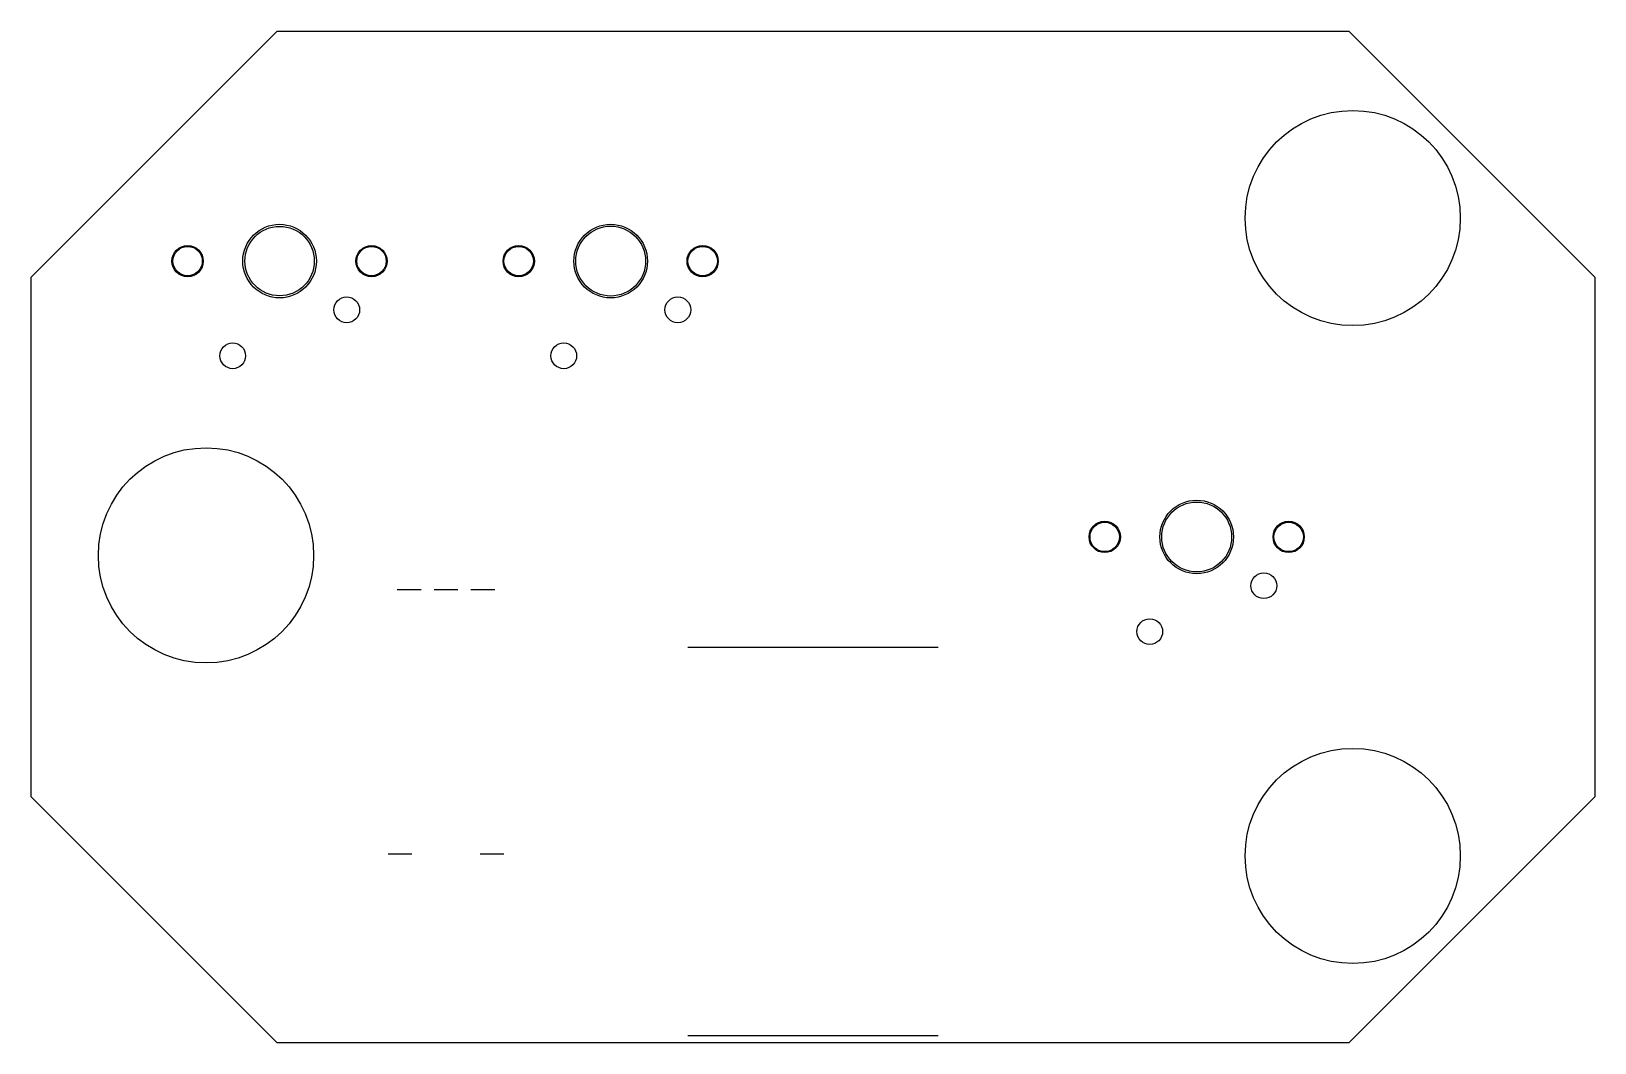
# Model space of a CAD drawing. Header units: millimetres. Extents: x -42.5 to 42.5, y -27.5 to 27.5.
import ezdxf

# ---------------------------------------------------------------- set-up
doc = ezdxf.new("R2010")
doc.units = ezdxf.units.MM
doc.layers.get('0').update_dxf_attribs({"linetype": 'CONTINUOUS'})

msp = doc.modelspace()

# ---------------------------------------------------------------- linework, layer by layer
for p, q in [((-22.601, -2.846), (-21.301, -2.846)), ((-20.601, -2.846), (-19.301, -2.846)), ((-18.601, -2.846), (-17.301, -2.846)), ((6.8, -6), (-6.8, -6)), ((-21.804, -17.246), (-23.104, -17.246)), ((-16.804, -17.246), (-18.104, -17.246)), ((-6.805, -27.1), (6.805, -27.1))]:
    msp.add_line(p, q)
msp.add_lwpolyline([(-29.136, 27.5), (29.136, 27.5), (42.5, 14.136), (42.5, -14.136), (29.136, -27.5), (-29.136, -27.5), (-42.5, -14.136), (-42.5, 14.136)], close=True)
for centre, radius in [((29.343, 17.343), 5.85), ((-29, 15.003), 2), ((-11, 15.003), 2), ((-29, 15.003), 1.888), ((-11, 15.003), 1.9), ((-34, 15.003), 0.85), ((-34, 15.003), 0.8), ((-24, 15.003), 0.85), ((-24, 15.003), 0.8), ((-16, 15.003), 0.85), ((-16, 15.003), 0.8), ((-6, 15.003), 0.85), ((-6, 15.003), 0.8), ((-25.35, 12.353), 0.7), ((-7.35, 12.353), 0.7), ((-31.55, 9.853), 0.7), ((-13.55, 9.853), 0.7), ((-33, -1), 5.85), ((20.86, 0.003), 2), ((20.86, 0.003), 1.9), ((15.86, 0.003), 0.85), ((25.86, 0.003), 0.85), ((15.86, 0.003), 0.8), ((25.86, 0.003), 0.8), ((24.51, -2.647), 0.7), ((18.31, -5.147), 0.7), ((29.343, -17.343), 5.85)]:
    msp.add_circle(centre, radius)

doc.saveas('drawing.dxf')
